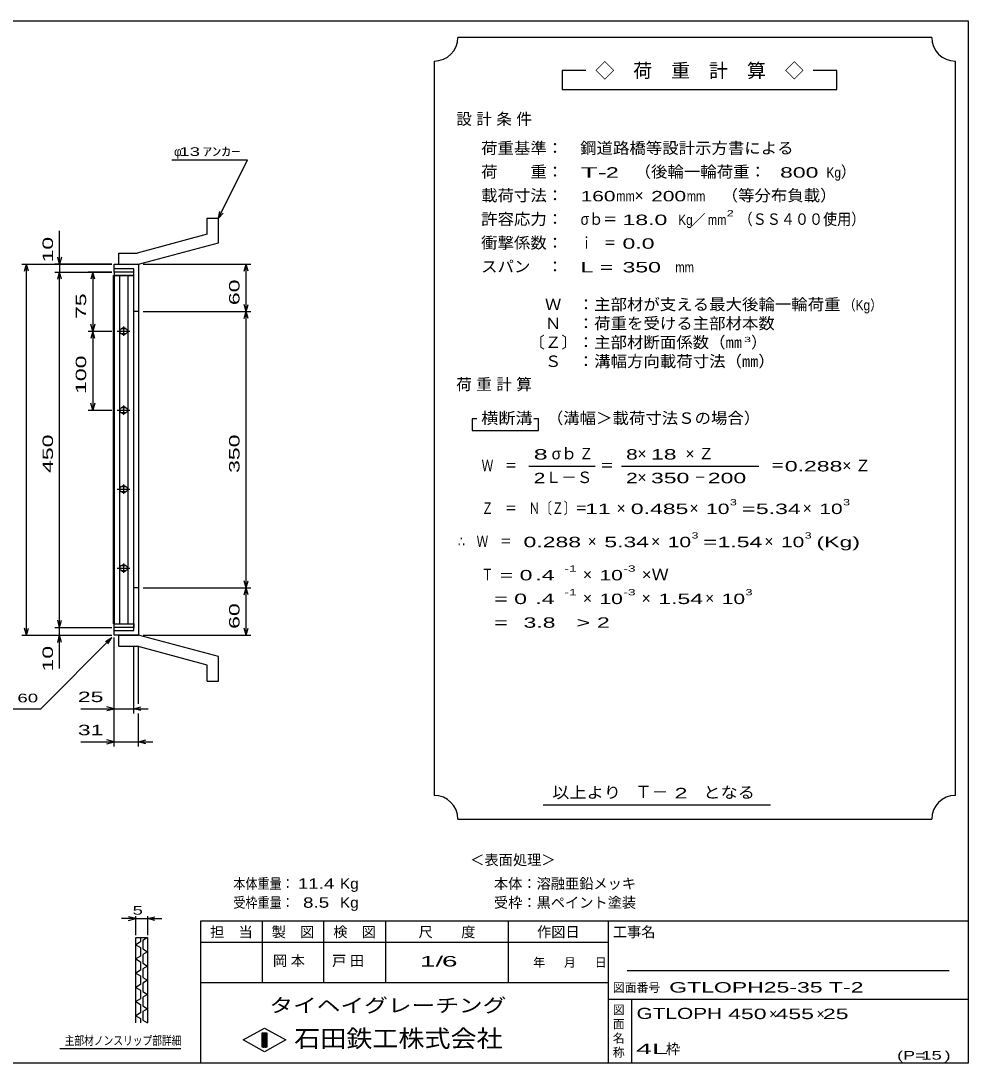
# Model space of a CAD drawing. Units: millimetres, scale not verified. Extents: x -1092 to 1039, y -770 to 632.
# Drawn here: x -161 to 1039, y -688 to 632 of the extents above; entities that cross this region are included whole.
import ezdxf
from ezdxf.enums import TextEntityAlignment as Align

# ---------------------------------------------------------------- set-up
doc = ezdxf.new("R2010")
doc.units = ezdxf.units.MM
doc.header["$LTSCALE"] = 6
for name, color, linetype, lineweight in [('0_2', 150, 'Continuous', 25), ('16', 3, 'Continuous', 25), ('19', 6, 'Continuous', 25), ('22', 4, 'Continuous', 25), ('24', 2, 'Continuous', 25), ('32', 4, 'Continuous', 25)]:
    doc.layers.add(name, color=color, linetype=linetype, lineweight=lineweight)
doc.styles.add('ベクトル', font='')
doc.styles.get('ベクトル').set_extended_font_data('ベクトル')

msp = doc.modelspace()

# ---------------------------------------------------------------- linework, layer by layer
at = {"layer": '0_2'}
for p, q in [((-1037.4, 632.1), (1038.6, 632.1)), ((1038.6, 632.1), (1038.6, -687.9)), ((1038.6, -507.9), (66.6, -507.9)), ((66.6, -507.9), (66.6, -687.9)), ((144.6, -507.9), (144.6, -585.9)), ((222.6, -585.9), (222.6, -507.9)), ((300.6, -507.9), (300.6, -585.9)), ((456.6, -585.9), (456.6, -507.9)), ((582.6, -507.9), (582.6, -687.9)), ((582.6, -534.9), (66.6, -534.9)), ((1014.6, -570.9), (606.6, -570.9)), ((66.6, -585.9), (582.6, -585.9)), ((582.6, -606.9), (1038.6, -606.9)), ((612.6, -687.9), (612.6, -606.9)), ((120.6, -658.5), (147.6, -643.5)), ((147.6, -643.5), (174.6, -658.5)), ((147.6, -673.5), (120.6, -658.5)), ((144.6, -649.5), (150.6, -649.5)), ((144.6, -667.5), (144.6, -649.5)), ((144.6, -649.5), (145.8, -649.5)), ((145.8, -649.5), (145.8, -667.5)), ((147, -667.5), (147, -649.5)), ((147, -649.5), (148.2, -649.5)), ((174.6, -658.5), (147.6, -673.5)), ((148.2, -649.5), (148.2, -667.5)), ((149.4, -667.5), (149.4, -649.5)), ((149.4, -649.5), (150.6, -649.5)), ((150.6, -649.5), (150.6, -667.5)), ((150.6, -649.5), (150.6, -667.5)), ((150.6, -667.5), (144.6, -667.5)), ((145.8, -667.5), (147, -667.5)), ((148.2, -667.5), (149.4, -667.5)), ((1038.6, -687.9), (-1037.4, -687.9))]:
    msp.add_line(p, q, dxfattribs=at)
at = {"layer": '16'}
for p, q in [((-43.7, -131.5), (-43.7, 309.5)), ((-43.7, 309.5), (-43, 309.5)), ((-18, 314), (-43, 314)), ((-43, 314), (-43, 309.5)), ((-43, 309.5), (-18, 309.5)), ((-43, 309.5), (-43, -131.5)), ((-18, 309.5), (-43, 309.5)), ((-36, 309.5), (-36, -131.5)), ((-25, -131.5), (-25, 309.5)), ((-18, 309.5), (-18, 314)), ((-18, -131.5), (-18, 309.5)), ((-39, 239), (-23, 239)), ((-29, 242), (-33, 242)), ((-31, 245), (-31, 233)), ((-33, 236), (-29, 236)), ((-39, 139), (-23, 139)), ((-29, 142), (-33, 142)), ((-33, 136), (-29, 136)), ((-31, 145), (-31, 133)), ((-29, 42), (-33, 42)), ((-31, 45), (-31, 33)), ((-39, 39), (-23, 39)), ((-33, 36), (-29, 36)), ((-39, -61), (-23, -61)), ((-29, -58), (-33, -58)), ((-33, -64), (-29, -64)), ((-31, -55), (-31, -67)), ((-43, -131.5), (-43.7, -131.5)), ((-43, -131.5), (-18, -131.5)), ((-43, -136), (-43, -131.5)), ((-43, -131.5), (-18, -131.5)), ((-18, -131.5), (-18, -136)), ((-18, -136), (-43, -136))]:
    msp.add_line(p, q, dxfattribs=at)
for centre, radius, start, end in [((-33, 239), 3, 90, 270), ((-31, 239), 4, 46.6, 133.4), ((-29, 239), 3, 270, 90), ((-31, 239), 4, 226.6, 313.4), ((-33, 139), 3, 90, 270), ((-31, 139), 4, 46.6, 133.4), ((-31, 139), 4, 226.6, 313.4), ((-29, 139), 3, 270, 90), ((-33, 39), 3, 90, 270), ((-31, 39), 4, 46.6, 133.4), ((-29, 39), 3, 270, 90), ((-31, 39), 4, 226.6, 313.4), ((-33, -61), 3, 90, 270), ((-31, -61), 4, 46.6, 133.4), ((-31, -61), 4, 226.6, 313.4), ((-29, -61), 3, 270, 90)]:
    msp.add_arc(centre, radius, start, end, dxfattribs=at)
at = {"layer": '19'}
for p, q in [((75, 382), (89, 382)), ((75, 362), (75, 382)), ((89, 351), (89, 382)), ((75, 362), (-14, 338)), ((-12, 324), (89, 351)), ((-37, 338), (-14, 338)), ((-37, 324), (-37, 338)), ((-43, 314), (-43, 324)), ((-43, 324), (-13, 324)), ((-18, 318), (-43, 318)), ((-37, 324), (-12, 324)), ((-18, -140), (-18, 318)), ((-13, 324), (-12, 323)), ((-12, 323), (-12, -145)), ((-12, 264), (-18, 264)), ((-12, -86), (-18, -86)), ((-43, -146), (-43, -136)), ((-43, -140), (-18, -140)), ((-12, -145), (-13, -146)), ((-13, -146), (-43, -146)), ((-37, -146), (-12, -146)), ((-37, -160), (-37, -146)), ((89, -173), (-12, -146)), ((-37, -160), (-14, -160)), ((75, -184), (-14, -160)), ((75, -204), (75, -184)), ((89, -204), (89, -173)), ((75, -204), (89, -204))]:
    msp.add_line(p, q, dxfattribs=at)
at = {"layer": '22'}
for p, q in [((30, 456), (126, 456)), ((89, 382), (126, 456)), ((89, 382), (90.8, 390.8)), ((89, 382), (95, 388.6)), ((-112, 324), (-112, 366)), ((-112, 324), (-114.4, 333)), ((-109.6, 333), (-112, 324)), ((-160, 324), (-46, 324)), ((-156.4, 315), (-154, 324)), ((-151.6, 315), (-154, 324)), ((-154, -146), (-154, 324)), ((-46, 324), (-118, 324)), ((-112, 324), (-112, 314)), ((-6, 324), (130.2, 324)), ((121.8, 315), (124.2, 324)), ((126.6, 315), (124.2, 324)), ((124.2, 264), (124.2, 324)), ((-118, 314), (-46, 314)), ((-114.4, 305), (-112, 314)), ((-109.6, 305), (-112, 314)), ((-112, -136), (-112, 314)), ((-46, 314), (-76, 314)), ((-70, 314), (-72.4, 305)), ((-67.6, 305), (-70, 314)), ((-70, 314), (-70, 239)), ((-6, 264), (130.2, 264)), ((124.2, 264), (121.8, 273)), ((121.8, 255), (124.2, 264)), ((124.2, 264), (126.6, 273)), ((126.6, 255), (124.2, 264)), ((124.2, -86), (124.2, 264)), ((-76, 239), (-46, 239)), ((-70, 239), (-72.4, 248)), ((-70, 239), (-72.4, 230)), ((-67.6, 248), (-70, 239)), ((-67.6, 230), (-70, 239)), ((-70, 239), (-70, 139)), ((-70, 139), (-72.4, 148)), ((-67.6, 148), (-70, 139)), ((-76, 139), (-46, 139)), ((124.2, -86), (121.8, -77)), ((124.2, -86), (126.6, -77)), ((-6, -86), (130.2, -86)), ((121.8, -95), (124.2, -86)), ((126.6, -95), (124.2, -86)), ((124.2, -146), (124.2, -86)), ((-112, -136), (-114.4, -127)), ((-112, -136), (-109.6, -127)), ((-154, -146), (-156.4, -137)), ((-154, -146), (-151.6, -137)), ((-118, -136), (-46, -136)), ((-112, -146), (-112, -136)), ((124.2, -146), (121.8, -137)), ((124.2, -146), (126.6, -137)), ((-160, -146), (-46, -146)), ((-136, -239), (-46, -149)), ((-118, -146), (-46, -146)), ((-114.4, -155), (-112, -146)), ((-109.6, -155), (-112, -146)), ((-112, -188), (-112, -146)), ((-53.8, -153.8), (-46, -149)), ((-50.8, -156.8), (-46, -149)), ((-43, -245), (-43, -149)), ((-43, -287), (-43, -149)), ((-6, -146), (130.2, -146)), ((-18, -245), (-18, -159.4)), ((-12, -233), (-12, -159.4)), ((-43, -239), (-52, -236.6)), ((-18, -239), (-9, -236.6)), ((-256, -239), (-136, -239)), ((-85, -239), (-43, -239)), ((-52, -241.4), (-43, -239)), ((-43, -239), (-18, -239)), ((-9, -241.4), (-18, -239)), ((-18, -239), (0, -239)), ((-12, -287), (-12, -245)), ((-85, -281), (-43, -281)), ((-43, -281), (-52, -278.6)), ((-52, -283.4), (-43, -281)), ((-43, -281), (-12, -281)), ((-12, -281), (-3, -278.6)), ((-3, -283.4), (-12, -281)), ((-12, -281), (6, -281))]:
    msp.add_line(p, q, dxfattribs=at)
at = {"layer": '24', "color": 4}
for p, q in [((992.4, 611.1), (392.4, 611.1)), ((362.4, 581.1), (362.4, -348.9)), ((1022.4, -348.9), (1022.4, 581.1)), ((554.4, 569.1), (524.4, 569.1)), ((524.4, 569.1), (524.4, 545.1)), ((872.4, 569.1), (842.4, 569.1)), ((872.4, 545.1), (872.4, 569.1)), ((524.4, 545.1), (872.4, 545.1)), ((416.4, 128.1), (410.4, 128.1)), ((410.4, 128.1), (410.4, 113.1)), ((494.4, 128.1), (488.4, 128.1)), ((494.4, 113.1), (494.4, 128.1)), ((410.4, 113.1), (494.4, 113.1)), ((482.4, 68.1), (566.4, 68.1)), ((599.4, 68.1), (773.4, 68.1)), ((500.4, -360.9), (788.4, -360.9)), ((392.4, -378.9), (992.4, -378.9))]:
    msp.add_line(p, q, dxfattribs=at)
for centre, start, end in [((362.4, 611.1), 270, 0), ((1022.4, 611.1), 180, 270), ((362.4, -378.9), 0, 90), ((1022.4, -378.9), 90, 180)]:
    msp.add_arc(centre, 30, start, end, dxfattribs=at)
at = {"layer": '32'}
for p, q in [((-15.6, -504.9), (-33.6, -504.9)), ((-15.6, -504.9), (-24.6, -502.5)), ((-24.6, -507.3), (-15.6, -504.9)), ((-15.6, -525.9), (-15.6, -501.9)), ((-15.6, -504.9), (-0.6, -504.9)), ((-0.6, -501.9), (-0.6, -525.9)), ((-0.6, -504.9), (8.4, -502.5)), ((8.4, -507.3), (-0.6, -504.9)), ((-0.6, -504.9), (17.4, -504.9)), ((-15.6, -528.9), (-0.6, -528.9)), ((-15.6, -636.9), (-15.6, -528.9)), ((-9.6, -534.3), (-15.6, -537.9)), ((-15.6, -537.9), (-9.6, -541.5)), ((-9.6, -528.9), (-9.6, -534.3)), ((-0.6, -528.9), (-6.6, -532.5)), ((-6.6, -532.5), (-6.6, -543.3)), ((-0.6, -528.9), (-0.6, -636.9)), ((-9.6, -552.3), (-15.6, -555.9)), ((-9.6, -541.5), (-9.6, -552.3)), ((-6.6, -543.3), (-0.6, -546.9)), ((-0.6, -546.9), (-6.6, -550.5)), ((-6.6, -550.5), (-6.6, -561.3)), ((-15.6, -555.9), (-9.6, -559.5)), ((-9.6, -559.5), (-9.6, -570.3)), ((-6.6, -561.3), (-0.6, -564.9)), ((-0.6, -564.9), (-6.6, -568.5)), ((-9.6, -570.3), (-15.6, -573.9)), ((-15.6, -573.9), (-9.6, -577.5)), ((-9.6, -577.5), (-9.6, -588.3)), ((-6.6, -568.5), (-6.6, -579.3)), ((-6.6, -579.3), (-0.6, -582.9)), ((-9.6, -588.3), (-15.6, -591.9)), ((-15.6, -591.9), (-9.6, -595.5)), ((-0.6, -582.9), (-6.6, -586.5)), ((-6.6, -586.5), (-6.6, -597.3)), ((-9.6, -606.3), (-15.6, -609.9)), ((-9.6, -595.5), (-9.6, -606.3)), ((-6.6, -597.3), (-0.6, -600.9)), ((-0.6, -600.9), (-6.6, -604.5)), ((-6.6, -604.5), (-6.6, -615.3)), ((-15.6, -609.9), (-9.6, -613.5)), ((-9.6, -613.5), (-9.6, -624.3)), ((-6.6, -615.3), (-0.6, -618.9)), ((-0.6, -618.9), (-6.6, -622.5)), ((-9.6, -624.3), (-15.6, -627.9)), ((-15.6, -627.9), (-9.6, -631.5)), ((-9.6, -631.5), (-9.6, -636.9)), ((-6.6, -622.5), (-6.6, -633.3)), ((-6.6, -633.3), (-0.6, -636.9)), ((41.4, -669.9), (-111.6, -669.9))]:
    msp.add_line(p, q, dxfattribs=at)

# ---------------------------------------------------------------- texts
at = {"layer": '0_2', "style": 'ベクトル'}
for s, height, p in [('担\u3000当', 13.2, (78.6, -521.7)), ('製\u3000図', 13.2, (156.6, -521.7)), ('検\u3000図', 13.2, (234.6, -521.7)), ('尺\u3000\u3000度', 13.2, (342.6, -521.7)), ('作図日', 13.2, (492.6, -521.7)), ('工事名', 13.2, (588.6, -521.7)), ('年', 11, (487.8, -560.4)), ('月', 11, (526.8, -560.4)), ('日', 11, (565.8, -560.4)), ('図面番号', 11, (588.6, -592.2)), ('図', 11, (588.6, -620.4)), ('面', 11, (588.6, -638.4)), ('名', 11, (588.6, -656.4)), ('称', 11, (588.6, -674.4))]:
    msp.add_text(s, height=height, dxfattribs=at).set_placement(p, align=Align.MIDDLE_LEFT)
at = {"layer": '0_2', "color": 222, "style": 'ベクトル'}
for s, height, width, p in [('タイヘイグレーチング', 17.6, 1.25, (153.6, -614.7)), ('石田鉄工株式会社', 21.99, 1.1, (185.1, -656.7))]:
    msp.add_text(s, height=height, dxfattribs=dict(at, width=width)).set_placement(p, align=Align.MIDDLE_LEFT)
at = {"layer": '22', "color": 2, "style": 'ベクトル'}
for s, height, p in [('φ', 11, (33, 466.5)), ('＜表面処理＞', 13.2, (408, -430.5)), ('本体：', 13.2, (438, -460.5)), ('溶融亜鉛メッキ', 13.2, (492, -460.5)), ('受枠：', 13.2, (438, -484.5)), ('黒ペイント塗装', 13.2, (492, -484.5)), ('×', 13.2, (786.6, -625.5)), ('×', 13.2, (846.6, -625.5)), ('枠', 13.2, (655.8, -669.9))]:
    msp.add_text(s, height=height, dxfattribs=at).set_placement(p, align=Align.MIDDLE_LEFT)
for s, height, width, p in [(' 13 ', 11, 1.6, (33, 466.5)), ('ｱﾝｶｰ', 11, 1.6, (69, 466.5)), (' 60 ', 11, 1.6, (-172, -225.5)), (' 25 ', 13.2, 1.65, (-97, -224)), (' 31 ', 13.2, 1.65, (-97, -266)), ('本体重量：', 13.2, 0.85, (108, -460.5)), (' 11.4', 13.2, 1.35, (183, -460.5)), ('Kg', 13.2, 1.1, (243, -460.5)), ('受枠重量：', 13.2, 0.85, (108, -484.5)), ('  8.5', 13.2, 1.35, (183, -484.5)), ('Kg', 13.2, 1.1, (243, -484.5)), ('1/', 13.2, 2, (344.4, -558.9)), (' 6 ', 13.2, 2, (362.4, -558.9)), ('GTLOPH25-35 T-2      ', 13.2, 1.65, (660, -591.9)), ('GTLOPH', 14.08, 1.4, (618.6, -624.9)), (' 450 ', 13.2, 1.65, (726.6, -625.5)), (' 455 ', 13.2, 1.65, (786.6, -625.5)), (' 25 ', 13.2, 1.65, (846.6, -625.5)), ('4L', 13.2, 2.05, (618, -669.9)), ('(P=', 11, 1.55, (948.6, -678)), (' 15 ', 11, 1.6, (972.6, -678)), (')', 11, 1.6, (1008.6, -678))]:
    msp.add_text(s, height=height, dxfattribs=dict(at, width=width)).set_placement(p, align=Align.MIDDLE_LEFT)
at = {"layer": '22', "color": 2, "style": 'ベクトル', "width": 1.65}
for s, p in [(' 10 ', (-127, 318)), (' 60 ', (109.2, 264)), (' 75 ', (-85, 246.5)), (' 100 ', (-85, 151.5)), (' 450 ', (-127, 51.5)), (' 350 ', (109.2, 51.5)), (' 60 ', (109.2, -146)), (' 10 ', (-127, -200))]:
    msp.add_text(s, height=13.2, rotation=90, dxfattribs=at).set_placement(p, align=Align.MIDDLE_LEFT)
at = {"layer": '22', "color": 2, "char_height": 13.2, "attachment_point": 4, "style": 'ベクトル'}
for s, insert in [('\\T1.25;岡本\u3000', (158.1, -558.9)), ('\\T1.25;戸田\u3000', (233.1, -558.9))]:
    msp.add_mtext(s, dxfattribs=dict(at, insert=insert))
at = {"layer": '24', "style": 'ベクトル'}
for s, height, p in [('◇\u3000荷\u3000重\u3000計\u3000算\u3000◇', 17.6, (566.4, 569.1)), ('）', 14.5, (877.2, 441)), ('×', 14.5, (616.2, 411)), ('／', 13.2, (687.9, 380.1)), ('）', 14.5, (763.8, 225)), ('σｂ', 14.52, (511.2, 84)), ('×', 14.5, (619.8, 84)), ('Ｌ－Ｓ', 14.52, (503.4, 54)), ('×', 14.5, (619.8, 54)), ('×', 14.5, (593.4, 15)), ('×', 14.5, (685.8, 15)), ('×', 14.5, (829.2, 15)), ('×', 14.5, (556.8, -27)), ('×', 14.5, (637.2, -27)), ('×', 14.5, (780.6, -27)), ('×', 14.5, (550.8, -69)), ('×', 14.5, (550.8, -99)), ('×', 14.5, (625.2, -99)), ('×', 14.5, (705.6, -99)), ('Ｔ－', 15.4, (616.8, -344.4))]:
    msp.add_text(s, height=height, dxfattribs=at).set_placement(p, align=Align.MIDDLE_LEFT)
for s, height, width, p in [('荷重基準：\u3000', 14.52, 1.05, (421.8, 471)), ('鋼道路橋等設計示方書による', 14.52, 1.05, (547.2, 471)), ('荷\u3000\u3000重：\u3000', 14.52, 1.05, (421.8, 441)), ('（後輪一輪荷重：', 14.52, 1.05, (616.2, 441)), ('T-', 13.2, 2, (547.8, 440.1)), (' 2 ', 13.2, 1.65, (571.8, 440.1)), ('  800', 13.2, 1.65, (784.2, 440.1)), ('Kg', 13.2, 0.85, (859.2, 440.1)), ('載荷寸法：\u3000', 14.52, 1.05, (421.8, 411)), ('160', 13.2, 1.5, (547.8, 410.1)), ('mm', 13.2, 0.8, (592.8, 410.1)), ('200', 13.2, 1.5, (637.2, 410.1)), ('mm', 13.2, 0.8, (682.2, 410.1)), ('\u3000（等分布負載）', 14.52, 1.05, (705.6, 411)), ('許容応力：\u3000', 14.52, 1.05, (421.8, 381)), ('σｂ＝', 14.52, 0.9, (547.8, 381)), (' 18.0', 13.2, 1.65, (592.8, 380.1)), ('Kg', 13.2, 0.85, (671.4, 380.1)), ('mm', 13.2, 0.8, (708.9, 380.1)), ('2', 7.92, 1.5, (732.9, 388.5)), ('（ＳＳ４００使用）', 14.52, 0.9, (747.9, 381)), ('衝撃係数：\u3000', 14.52, 1.05, (421.8, 351)), ('ｉ\u3000＝', 14.52, 0.75, (547.8, 351)), (' 0.0', 13.2, 1.65, (592.8, 350.1)), ('スパン\u3000：\u3000', 14.52, 1.05, (421.8, 321)), ('L =', 13.2, 1.65, (547.8, 320.1)), (' 350 ', 13.2, 1.65, (592.8, 320.1)), ('mm', 13.2, 0.8, (667.8, 320.1)), ('\u3000Ｗ\u3000：主部材が支える最大後輪一輪荷重', 14.52, 1.05, (481.8, 273)), ('（Kg）', 13.2, 0.85, (880.8, 272.1)), ('\u3000Ｎ\u3000：荷重を受ける主部材本数', 14.52, 1.05, (481.8, 249)), ('〔Ｚ〕：主部材断面係数（㎜', 14.52, 1.05, (481.8, 225)), ('3', 6.6, 1.8, (754.8, 228.6)), ('\u3000Ｓ\u3000：溝幅方向載荷寸法（㎜）', 14.52, 1.05, (481.8, 201)), ('横断溝', 14.52, 1.1, (421.8, 129)), ('\u3000（溝幅＞載荷寸法Ｓの場合）', 14.52, 1.05, (484.2, 129)), ('8', 13.2, 1.8, (488.4, 83.1)), ('Ｚ', 14.5, 0.9, (546, 84)), ('8', 13.2, 1.5, (605.4, 83.1)), (' 18 ', 13.2, 1.65, (628.8, 83.1)), ('Ｗ\u3000＝', 14.52, 0.75, (422.4, 69)), ('＝', 14.5, 0.9, (572.4, 69)), ('＝', 14.5, 0.9, (788.4, 69)), ('0.288', 13.2, 1.65, (806.4, 68.1)), ('2', 13.2, 1.5, (488.4, 53.1)), ('2', 13.2, 1.5, (605.4, 53.1)), (' 350 ', 13.2, 1.65, (628.8, 53.1)), ('－', 14.5, 0.75, (691.8, 54)), (' 200 ', 13.2, 1.65, (700.8, 53.1)), ('3', 7.92, 1.5, (736.8, 22.5)), ('3', 7.92, 1.5, (880.2, 22.5)), ('Ｚ\u3000＝\u3000Ｎ〔Ｚ〕＝', 14.52, 0.75, (422.4, 15)), (' 11 ', 13.2, 1.65, (545.4, 14.1)), ('0.485', 13.2, 1.65, (611.4, 14.1)), ('10', 13.2, 1.5, (706.8, 14.1)), ('=', 13.2, 1.7, (751.8, 14.1)), ('5.34', 13.2, 1.65, (769.8, 14.1)), ('10', 13.2, 1.5, (850.2, 14.1)), ('∴\u3000Ｗ\u3000＝', 14.52, 0.75, (392.4, -27)), (' 0.288', 13.2, 1.65, (467.4, -27.9)), ('5.34', 13.2, 1.65, (577.8, -27.9)), ('10', 13.2, 1.5, (658.2, -27.9)), ('3', 7.92, 1.5, (688.2, -19.5)), ('=', 13.2, 1.7, (703.2, -27.9)), ('1.54', 13.2, 1.65, (721.2, -27.9)), ('10', 13.2, 1.5, (801.6, -27.9)), ('3', 7.92, 1.5, (831.6, -19.5)), ('(Kg)', 13.2, 1.65, (846.6, -27.9)), ('Ｔ', 14.5, 0.75, (422.4, -69)), (' = 0', 13.2, 1.65, (437.4, -69.9)), (' .4 ', 13.2, 1.65, (482.4, -69.9)), ('-1', 7.92, 1.65, (527.4, -61.5)), ('10', 13.2, 1.5, (571.8, -69.9)), ('-3', 7.92, 1.65, (601.8, -61.5)), ('×Ｗ', 14.52, 1.1, (625.2, -69)), ('-1', 7.92, 1.65, (527.4, -91.5)), ('-3', 7.92, 1.65, (601.8, -91.5)), ('3', 7.92, 1.5, (756.6, -91.5)), ('  = 0', 13.2, 1.65, (422.4, -99.9)), (' .4 ', 13.2, 1.65, (482.4, -99.9)), ('10', 13.2, 1.5, (571.8, -99.9)), ('1.54', 13.2, 1.65, (646.2, -99.9)), ('10', 13.2, 1.5, (726.6, -99.9)), ('  =', 13.2, 1.65, (422.4, -129.9)), (' 3.8', 13.2, 1.65, (467.4, -129.9)), ('>', 13.2, 1.7, (542.4, -129.9)), (' 2 ', 13.2, 1.65, (560.4, -129.9)), ('以上より\u3000', 14.52, 1.1, (511.8, -345)), (' 2 ', 13.2, 1.65, (658.8, -345.9)), ('となる', 14.52, 1.1, (703.2, -345))]:
    msp.add_text(s, height=height, dxfattribs=dict(at, width=width)).set_placement(p, align=Align.MIDDLE_LEFT)
at = {"layer": '24', "char_height": 14.52, "attachment_point": 4, "style": 'ベクトル'}
for s, insert in [('\\T1.28;設計条件', (390.3, 507)), ('\\T1.28;荷重計算', (390.3, 171)), ('\\T1.42;×Ｚ', (680.7, 84)), ('\\T1.42;×Ｚ', (879.3, 69))]:
    msp.add_mtext(s, dxfattribs=dict(at, insert=insert))
at = {"layer": '32', "color": 2, "style": 'ベクトル'}
for s, width, p in [(' 5 ', 1.6, (-26.1, -494.4)), ('主部材ノンスリップ部詳細', 0.8, (-105.6, -659.4))]:
    msp.add_text(s, height=11, dxfattribs=dict(at, width=width)).set_placement(p, align=Align.MIDDLE_LEFT)

doc.saveas('drawing.dxf')
